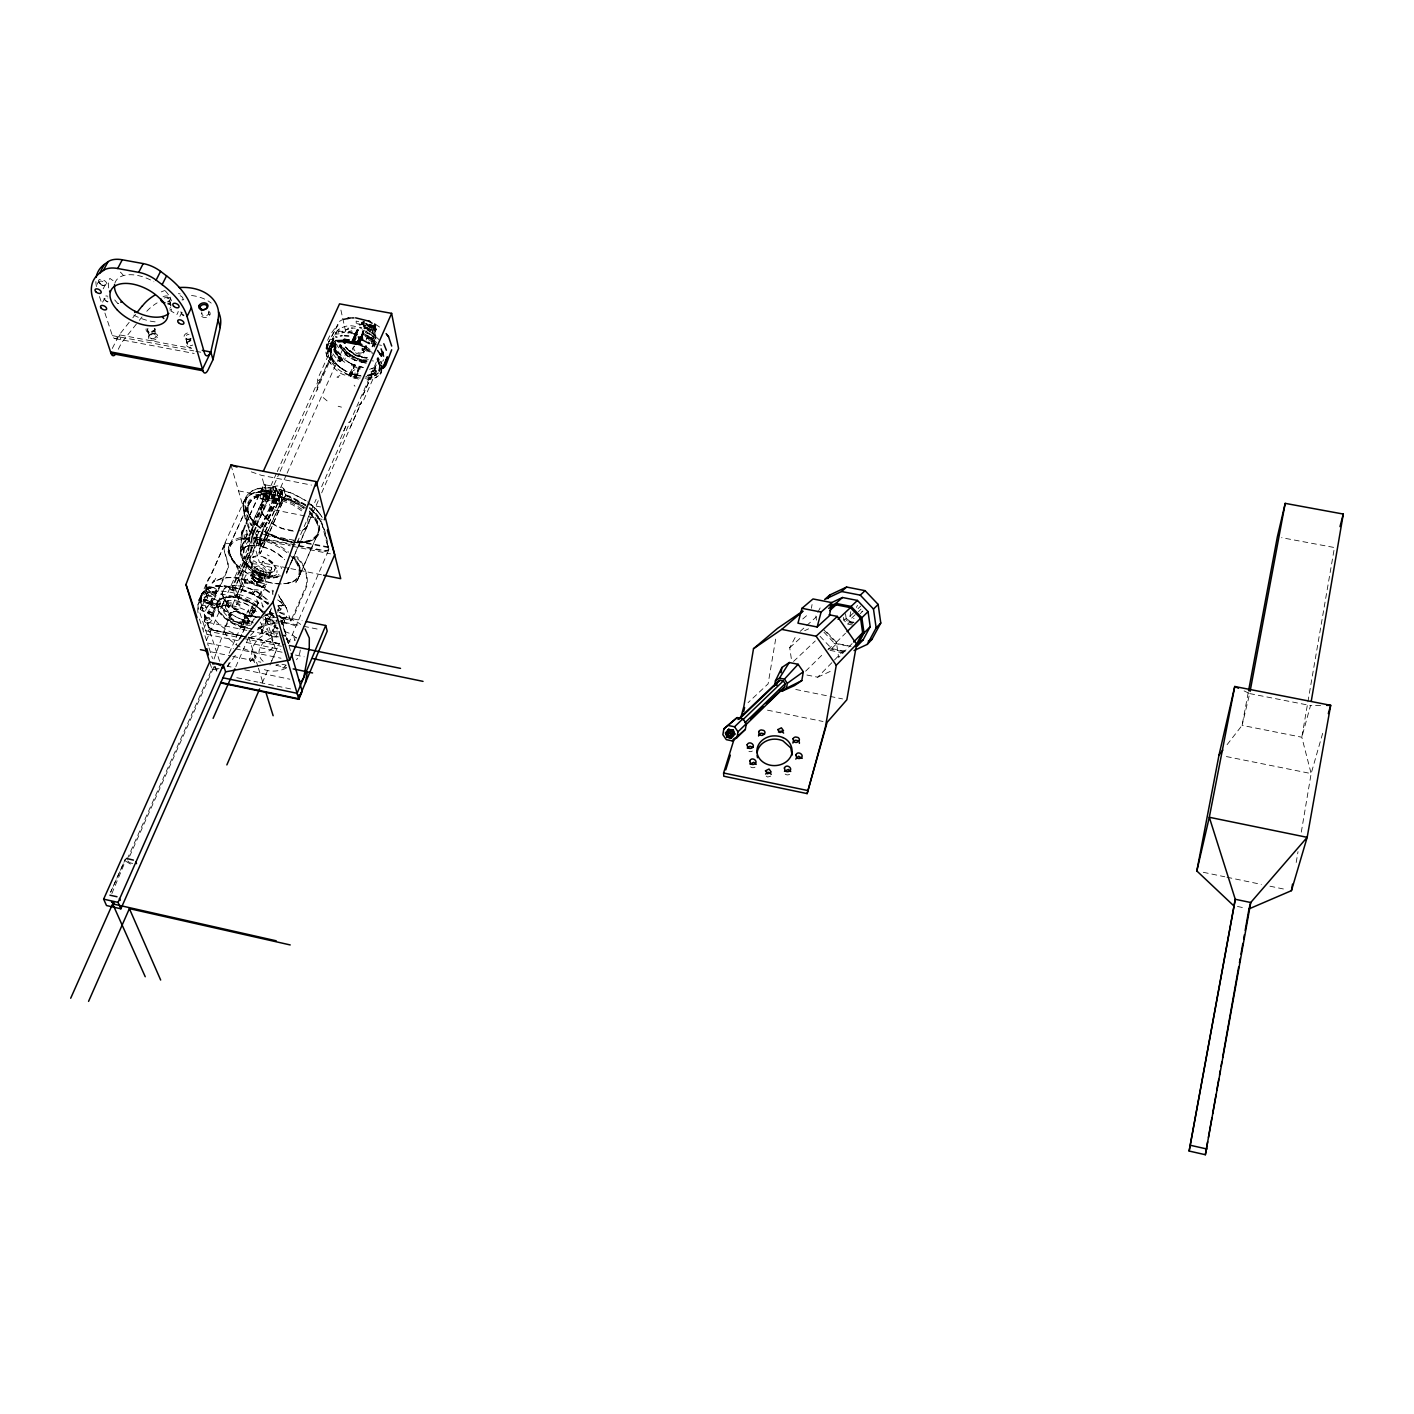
<?xml version="1.0" encoding="UTF-8"?>
<svg xmlns="http://www.w3.org/2000/svg" width="1414" height="1414" viewBox="0 0 1414 1414"><rect width="100%" height="100%" fill="white"/><g stroke="black" fill="none" stroke-linecap="round" stroke-linejoin="round"><path stroke-width="0.75" stroke-dasharray="5 3.75" d="M230.376 544.443L230.394 543.683C214.645 540.113 232.762 563.019 227.265 570.743L212.577 603.036L209.802 604.025C205.012 595.117 203.581 584.565 210.209 576.382L225.498 542.216L223.995 550.258L227.866 563.497L227.636 568.835L210.81 604.609M335.949 343.514C332.131 350.301 349.046 358.202 339.272 361.242C336.002 357.707 329.391 351.609 331.83 346.713L331.123 343.973L333.81 339.431L333.209 340.65M334.711 345.069L336.214 339.66M273.22 592.113L273.238 590.416M288.209 569.153L288.226 567.297M354.773 357.76L347.579 352.811L340.862 344.998M365.272 332.308C370.115 336.196 378.97 332.237 375.735 325.644A8.449 4.984 25 0 0 374.339 323.965M262.757 633.826L265.655 631.245L268.66 633.083L267.334 628.417L264.365 631.227L261.537 630.061L263.022 634.709L261.413 629.371M362.108 329.886L367.039 331.83L376.389 339.148L366.138 331.3M257.348 568.534L257.861 570.266L260.954 571.963L263.711 571.274L262.474 569.082A3.482 1.768 23.6 0 0 258.85 567.845L257.896 568.039C244.445 581.03 262.173 589.885 263.711 571.274M211.199 605.068L212.913 607.507L216.395 607.401L214.575 605.227L211.199 605.068L208.035 612.527L211.729 614.913C213.832 610.742 203.952 612.315 206.303 618.006L210.138 619.544L212.524 614.471M256.146 534.192L256.712 538.133L255.916 539.476L254.043 539.335L255.262 537.815L256.712 538.133M241.299 535.252L240.751 549.021L247.697 533.538M241.511 538.098L240.539 551.407L240.592 548.791L247.697 533.078M243.95 539.565C248.016 517.489 248.44 541.615 242.094 538.805L249.695 540.166L242.784 538.451L242.89 533.873L248.157 534.934M249.218 537.338L248.387 550.771L232.232 586.881L235.201 597.468L240.946 585.944L238.648 577.849L275.111 495.077C252.381 487.477 237.499 510.631 257.242 525.248M249.925 536.631L248.687 551.937L232.815 587.252L235.891 597.221M252.081 538.363L251.392 550.93L235.131 587.446L238.789 600.155L237.11 594.693L246.018 574.809A11.118 5.603 23.5 0 1 249.235 572.723L256.022 573.289L262.368 576.346L264.948 578.644L266.557 584.159L253.689 613.181L251.303 615.373A11.347 5.621 23.4 0 1 233.946 609.116A11.347 5.621 23.4 0 1 241.193 602.47A11.347 5.621 23.4 0 1 253.689 613.181M362.921 323.506L363.875 321.915L363.151 325.962L369.213 330.24L375.7 329.321L375.664 327.695L369.213 324.672L369.284 326.952L374.622 329.285L374.18 325.185L375.028 325.467L374.975 329.073L371.422 330.363L366.597 328.879L363.575 326.192L369.849 329.975L374.975 329.073L375.523 326.793M260.229 498.753L260.37 493.663L262.297 489.403L269.561 491.807L269.438 496.349L263.958 495.324L262.032 499.584L260.229 498.753L267.723 500.149L260.918 498.4L262.297 489.403M259.769 539.353L259.31 551.796L257.631 554.977L260.423 553.228L285.593 495.2C287.749 488.449 276.702 482.51 273.167 488.183L256.995 524.081M263.958 495.324C263.799 484.171 265.726 496.915 262.032 499.584M340.226 358.838L341.446 358.255M251.851 537.002L250.667 552.185L234.742 587.658C234.247 604.132 255.227 599.624 261.997 611.679M266.132 499.425L266.256 494.865L267.971 491.047L269.561 491.807M201.866 313.855L201.336 313.272M275.624 567.155L274.069 571.344L268.2 572.529L272.743 571.769L275.217 568.941M255.033 536.754L255.298 539.512M375.664 327.695L375.7 329.321M204.5 600.756L202.326 605.917L206.179 607.454C212.224 605.369 206.303 597.115 204.712 601.445L209.413 602.187C213.691 599.094 213.479 590.858 207.292 592.943L204.005 600.137L205.878 602.187M288.438 643.759L328.561 550.293C325.892 535.305 322.993 517.895 309.472 508.474M207.292 592.943L209.06 595.435L212.4 595.524M278.293 605.828L283.295 605.51L283.401 603.584L277.657 599.943M254.52 591.105C250.861 597.15 257.03 589.532 253.106 589.992L252.487 590.946C254.414 602.806 270.94 589.055 254.043 589.779M242.006 620.852L244.251 623.079L246.319 622.337L247.857 617.918L244.003 616.557C239.602 622.001 243.756 619.297 246.319 622.337M276.914 572.67L277.056 570.637M282.659 557.629L271.753 550.081L260.883 546.246L258.992 538.858M227.318 601.003L229.563 603.283L231.578 602.399C222.899 595.153 226.929 616.168 231.401 603.142M360.181 366.456L355.727 378.351L359.934 366.191L354.225 378.104L350.354 376.778L354.596 364.512L348.692 375.417M326.917 344.256L327.677 344.486C317.514 358.078 352.528 392.809 354.242 364.529M211.428 600.932L211.835 598.776L214.681 598.511L220.089 601.48L220.301 604.185L216.978 604.732L212.524 602.611L211.499 600.155L215.175 599.395L219.347 601.781L220.089 603.637L217.562 608.798L214.592 609.045L209.908 606.288L211.499 600.155M254.379 567.261C254.255 572.246 261.29 574.826 265.514 573.713L266.733 571.574L263.817 567.915L258.161 565.9L254.379 567.261L250.808 577.442L254.237 580.73L259.169 582.321A6.416 3.252 23.6 0 0 263.022 580.659M257.896 583.416L256.959 585.502C275.571 588.577 253.636 588.277 256.924 582.48L256.835 585.555L263.852 587.004L264.418 583.717L257.631 582.285M265.09 536.047L264.241 540.714L261.784 544.231L254.308 542.516L253.636 538.54M244.516 581.242L244.781 583.169L252.576 583.717C253.707 579.846 245.347 577.972 244.516 581.242L251.374 582.886L252.134 581.225L251.356 584.495M277.851 577.036C257.383 583.788 216.89 542.428 258.992 545.857L256.694 537.691L251.745 536.966M334.411 344.928L335.348 342.418M334.499 344.185L335.277 352.174L341.534 360.163M267.317 599.571L256.8 591.229L243.526 586.032L241.44 579.139L259.381 538.593M301.995 505.717L290.612 499.655L278.098 496.226L277.232 493.044L278.717 489.244L293.352 493.733L306.202 500.786M363.592 367.675L352.581 364.335L344.574 359.739L347.579 352.811L344.857 354.843L342.294 360.287M246.743 563.285L249.606 568.269L257.914 574.172L267.829 576.771L274.475 575.533C264.701 582.25 248.475 575.003 246.743 563.285L247.008 561.234M259.275 581.295L256.588 578.132L252.912 578.467M271.417 608.073L270.039 612.739L265.09 615.797A25.752 12.832 23.4 0 0 270.675 609.717M328.101 353.694L328.843 348.056L333.651 343.125C318.61 353.376 337.151 371.9 349.099 375.24M240.15 604.927L237.375 603.089C227.919 614.507 246.672 608.25 237.481 604.45L236.969 603.707L234.83 608.674M252.152 605.97C252.965 610.954 259.822 606.518 253.088 605.634L250.172 610.371L251.515 611.944L254.361 612.297L256.411 607.737M208.459 612.881L211.534 614.86L213.214 614.471L212.842 612.987L209.908 611.502L207.292 612.669L211.764 615.638L213.797 614.949L213.32 613.729M332.52 341.004L332.962 347.932L340.297 359.368L339.731 361.312L338.229 361.1M205.543 610.548L209.007 603.159L205.79 603.071L203.528 601.021L207.787 603.584L209.749 602.859L207.699 599.943L203.775 599.554L200.399 608.179M260.83 581.843L261.06 580.394L257.931 577.319L253.265 576.329L251.427 578.414L254.149 581.295L259.115 582.621L261.661 579.563L259.08 576.523L253.46 575.215L251.798 577.018M363.84 321.19L363.84 325.114L366.915 327.854L371.405 329.356L375.134 328.508M229.121 606.853L226.364 605.033C217.526 617.017 235.625 609.841 225.957 605.634L223.819 610.601M327.801 351.874L328.313 348.71M334.429 343.796L334.411 350.283L337.009 355.126L333.81 345.758L334.694 342.612M775.65 639.093L768.102 683.863L748.059 702.67M1296.196 862.487L1298.017 851.635M1301.304 832.121L1311.149 773.582L1323.575 730.154M811.406 608.285L812.06 604.556M245.594 622.655L242.642 620.993L240.468 626.561C245.029 629.955 246.478 622.019 242.642 620.993M231.896 615.762L228.909 614.1L226.753 619.632C231.207 623.061 232.903 615.09 228.909 614.1M295.084 639.694L294.907 640.683L293.652 635.982L296.622 637.855M375.824 325.397L375.435 327.606L373.49 328.949M253.919 611.926L250.932 610.247L248.758 615.85C253.371 619.332 254.785 611.29 250.932 610.247M1248.173 692.86L1242.093 725.364L1226.698 745.178M342.701 331.654L339.289 331.017L335.843 333.616M252.275 575.905L252.947 578.697L256.553 580.977L261.148 580.907L261.661 579.563M372.076 346.677L374.834 342.842C373.473 349.064 369.991 345.104 374.816 342.966L373.155 344.15M375.329 370.645L375.859 368.17M360.199 367.658L359.934 366.191M1244.09 690.916L1249.676 693.585L1242.093 725.364L1301.817 737.224L1311.149 773.582L1225.425 756.366M262.315 526.803L276.225 495.872L275.288 492.319C279.212 483.712 259.381 488.466 253.99 490.075C246.177 493.097 241.494 502.589 244.021 510.578M251.992 566.201L253.3 560.739L250.649 569.188L262.315 578.255A6.681 3.376 23.5 0 1 263.022 580.659L266.61 572.723M331.106 348.392L330.469 356.982L317.036 386.782L317.726 390.017L317.001 387.171L330.858 356.664L330.911 352.687C331.442 361.224 329.533 344.698 334.376 344.433M354.189 357.83L353.995 356.487M354.225 378.104L359.474 366.279M245.364 498.294L245.082 506.389L250.225 524.099M339.466 321.402L341.941 319.918M329.02 548.897L328.207 550.329L324.973 550.682L255.651 536.878M250.543 576.134L251.003 575.144C258.939 571.945 271.682 583.823 271.7 567.792L270.074 573.165L272.743 571.769M269.402 618.872L270.003 620.499L273.079 621.153L272.266 619.244L269.402 618.872L271.7 613.923L273.856 614.083M206.179 607.454L205.313 605.546L202.485 605.192M272.973 630.944L273.556 632.553L276.614 633.207L275.818 631.316L272.973 630.944L275.253 626.013L277.391 626.172M210.138 619.544L209.272 617.653L206.444 617.317M244.781 583.169L245.541 579.952M1320.588 705.427L1310.513 705.551L1301.817 737.224L1334.445 547.536L1281.597 537.673M207.77 587.57L205.472 592.643L208.83 596.319L213.85 596.461L216.218 591.459L212.666 587.676L207.77 587.57L207.611 589.408L210.615 591.847L214.044 592.696L217.014 591.37L215.918 588.966L210.863 586.35L207.328 587.163L208.088 589.956M206.108 584.247L200.558 597.026L201.265 604.609M327.712 344.539L327.27 351.096C324.106 341.428 331.813 331.83 337.999 324.849L328.826 341.781L339.466 321.349M374.834 343.832L374.533 346.96M274.334 498.895L274.864 494.37L273.096 493.751L271.541 498.311L274.334 498.895L272.036 499.301M224.879 597.415C203.015 606.376 233.999 628.452 247.097 628.205M341.481 358.714L339.873 356.717L341.481 358.714L339.926 361.1L341.87 360.163M375.081 331.848L374.904 328.419L372.253 325.485L375.329 329.215L375.771 332.962L374.091 336.779L366.42 338.653M244.622 557.629L244.993 556.568M214.044 658.977L230.712 612.368C237.375 609.505 248.758 613.994 249.129 622.036C243.226 627.197 233.593 622.195 229.722 616.61L229.298 613.57C235.502 608.391 246.902 613.535 249.076 620.746L236.085 644.872M331.017 343.39L333.333 339.13M329.515 351.733L329.374 347.844L331.99 341.746M330.487 350.566L331.123 349.117L330.876 355.055L330.505 350.707C331.141 365.448 347.508 373.667 360.429 375.717M287.007 572.175L307.421 525.867L308.164 522.226L306.767 517.383M245.912 523.233L263.64 484.755L272.884 485.903L275.306 496.226L260.918 495.943A37.736 19.814 23.8 0 0 249.005 502.871L229.581 545.415C224.861 556.356 238.648 562.984 239.231 572.599M355.727 367.587L361.436 369.195M257.702 538.875L254.909 542.905M299.909 574.72L317.478 534.386C320.978 526.22 314.898 517.86 309.242 512.416M242.024 627.604L243.95 622.708M250.331 616.911L252.258 611.979M374.657 344.645L372.165 346.837L375.187 344.256L374.038 344.822M248.988 502.907L247.574 508.793A37.736 19.814 23.8 0 0 254.184 522.703L260.229 528.359M272.831 498.735L273.096 493.751M244.003 616.557L245.099 618.713L248.051 618.554M228.308 620.675L230.27 615.779M365.413 323.647L370.168 327.235L372.359 327.359L374.321 325.52M326.227 348.286L329.515 340.297L326.846 346.748M335.966 333.81L336.567 332.325M295.703 581.843C303.621 574.579 299.856 562.896 292.786 556.586M275.483 495.854C259.381 488.837 237.075 505.735 253.371 521.13M351.609 376.106L350.69 376.177L352.934 370.981M270.958 633.949L274.069 626.49L277.356 629.195M267.387 621.877L270.516 614.401L273.821 617.14M334.818 335.171L335.825 332.785M262.35 630.485L266.009 621.842M350.46 376.743C352.74 374.038 354.331 364.388 354.985 365.537M251.338 624.511L252.752 621.223M343.69 431.199L347.049 423.793M358.202 373.72L355.727 378.351M340.403 438.782L346.554 424.553M317.125 535.181L299.291 576.346M281.209 624.405L282.782 620.746L280.538 618.572M271.788 660.709L279.336 643.229M262.226 682.98L269.12 666.984M269.986 664.987L276.03 651.006L264.171 611.078M277.904 628.488L274.457 625.73L277.374 619.014M276.066 636.318L277.604 632.783M280.025 612.739L285.681 615.32L286.37 617.158L284.674 618.325L286.529 617.706L286.406 615.002L284.373 613.305L278.01 612.333M286.353 572.423L293.158 557.381L297.117 556.745C304.346 564.204 308.765 575.763 306.873 585.997L292.663 618.979L290.842 621.046L289.676 619.456L290.842 621.046M318.274 500.662L288.244 569.029M321.667 492.867L361.577 401.7L350.495 426.904M265.337 622.549L270.268 611.29M272.513 624.281L274.069 620.711M328.843 348.056L332.025 341.181M235.767 666.86L248.829 637.148L254.025 631.669L264.913 625.66A35.668 28.439 -15.1 0 1 298.69 627.586M376.371 361.966L321.42 487.211M297.099 542.658L316.135 499.283M204.411 620.269C203.545 608.32 219.029 615.39 209.502 622.637M227.46 666.613L229.209 662.671M239.673 639.004L250.137 615.337L248.422 609.734L259.151 611.926M277.727 612.35L279.141 608.126L277.48 606.677M213.16 611.661L217.632 601.586M340.085 361.277C343.867 354.56 327.005 348.498 334.429 339.59M232.939 604.096L237.11 594.693M366.12 340.12L372.942 324.743M229.174 653.197L248.422 609.734M371.405 342.913L373.703 336.815C377.909 334.429 373.773 342.983 370.998 342.966M280.82 622.584L283.861 622.354L286.37 617.158M249.235 539.954C232.267 559.661 259.787 582.639 279.018 574.438M110.575 892.358L125.404 859.058L110.734 891.898M111.883 893.524L125.563 860.737M127.066 859.429L211.941 668.999L209.608 662.035M364.671 327.96L367.251 322.145M129.611 856.301L214.521 665.676M254.98 619.014L253.866 618.961L251.515 623.91L253.23 623.981M277.321 610.512L280.379 610.282L282.906 605.051L280.785 601.975L277.356 600.632M235.519 597.45L240.946 585.944L238.524 578.467L258.143 535.04M247.291 545.945L248.334 545.769A25.328 12.973 23.6 0 1 255.793 545.238L258.78 545.68L261.449 539.741M264.984 531.841L279.725 499.531L276.614 488.731M261.696 539.812L258.78 545.68M265.302 531.77L279.336 498.771C272.001 496.968 258.956 499.319 260.865 509.358A26 13.698 23.9 0 0 282.164 528.288L294.395 531.028M279.442 489.279L282.164 499.319L260.883 546.246L281.987 500.715L278.717 489.244L291.249 493.062L305.459 500.485M285.593 495.2L260.423 553.228L259.31 551.796L259.964 552.609L260.441 538.946L260.689 543.312L262.032 544.92L264.701 541.421L265.461 532.795M258.886 575.533L260.247 572.476L257.507 572.281M268.978 576.223L270.357 573.183M274.616 616.469L270.94 614.153L272.531 610.053M241.211 551.071L247.432 537.249M213.214 614.471L216.395 607.401M222.281 605.051L224.084 601.038M261.696 527.157L275.871 495.607L272.884 485.903M286.194 475.192L270.905 509.234L253.495 536.454M287.077 473.195L343.708 347.049M258.285 539.37L240.592 578.821L243.438 586.739L238.4 598.034L243.526 586.032M263.587 527.528L277.763 495.978L288.898 498.629A38.726 20.362 23.8 0 1 317.973 535.517A38.726 20.362 23.8 0 1 266.91 532.725M264.206 527.245L282.853 487.671M264.736 526.644L278.876 495.819M265.125 526.892L281.952 489.35L283.843 488.678M251.939 563.779L261.625 564.292L263.004 561.217L259.61 562.595M359.386 367.304L354.331 377.998M263.64 484.755L264.825 484.808L266.716 491.506L251.321 525.531C242.236 508.227 241.688 487.6 265.372 487.83M217.703 602.611L222.776 591.37M252.806 525.336L262.103 504.798M247.326 537.85C230.464 557.788 256.694 585.75 278.47 576.417M252.788 525.778L276.349 473.619M277.25 471.622L317.302 382.982L317.743 378.722L331.724 347.773L335.542 344.168M253.954 524.559L272.442 485.638M254.167 525.708L271.735 486.893L273.538 487.07M256.128 524.647L279.212 473.39M280.131 471.375L337.61 343.779M237.64 640.63L206.992 634.303L209.148 629.513L247.273 637.254M256.641 525.513L274.793 486.31M206.285 640.577L252.346 538.274L290.347 545.857M349.064 376.212L351.414 371.034M354.401 346.412L353.588 347.331C353.147 351.644 359.563 354.56 362.991 352.369L366.226 345.316M373.738 337.38L373.013 338.989L364.14 333.722M229.545 545.716L248.935 503.031M246.177 523.304L264.082 484.454M251.25 525.213L266.716 491.506M198.985 599.819L201.195 594.994M224.738 543.418L243.844 501.599C249.483 490.605 264.418 491.029 274.846 492.496M198.013 612.792C195.963 600.667 205.136 587.128 217.544 585.467A69.233 33.989 23.2 0 1 250.296 592.113L262.332 599.501L268.253 604.785M340.297 359.368L340.049 361.807L338.459 360.729M329.709 351.149L331.83 346.713M362.32 321.756L360.658 324.955L364.476 322.887L359.421 325.185M331.017 347.225C324.92 360.128 345.652 374.197 359.209 375.824M362.744 324.76L363.062 322.145L365.289 326.351L369.001 328.508M375.594 328.119L374.851 323.382M221.114 606.146C204.747 608.762 202.909 586.209 210.58 576.523L225.498 542.216M373.862 326.669L374.622 325.114L371.564 326.616L365.802 323.152M179.843 316.471L181.787 312.547L182.123 313.855M229.581 545.415L231.242 543.86M334.535 341.781C325.556 346.395 350.76 371.988 337.822 356.699M118.281 349.293L121.745 342.488L137.971 322.038M112.289 348.463L119.253 334.818L131.467 319.458M102.639 302.154L104.654 298.266L107.977 301.536M103.187 288.792L105.219 284.903A3.394 1.874 28.2 0 0 101.49 281.139A3.394 1.874 28.2 0 0 99.899 283.984A3.394 1.874 28.2 0 0 105.184 284.992C101.26 287.661 98.026 277.232 97.195 285.61M329.374 347.844L330.399 345.864L329.727 346.854M791.31 658.588L789.719 647.718L796.807 634.356M342.807 331.123L341.835 332.962L351.803 330.805M817.805 612.333L821.711 604.998M850.751 611.732L849.938 616.31L854.056 618.59M856.371 607.437L857.485 605.316M244.021 501.192C249.483 490.004 264.807 489.757 275.288 492.319M201.106 595.135C206.232 584.053 224.95 584.636 232.143 587.552C223.73 586.174 214.575 585.714 206.815 589.779C192.923 598.422 206.921 615.744 208.724 626.915L214.08 630.538M249.076 620.746L247.026 623.715M205.472 592.643L206.656 591.529L210.88 592.166L214.186 595.877M370.115 327.2L373.42 326.563L373.738 324.99L373.42 326.563L370.115 327.2L365.802 324.23L369.284 326.952L369.213 324.672L373.809 326.546M376.336 371.316L363.009 401.594L358.926 405.288L361.153 402.654M282.782 620.746L281.421 621.665M215.812 578.273L213.691 581.808L223.235 577.478L238.648 577.849M253.3 578.485L255.086 581.401L258.656 581.614L258.444 578.945L254.414 577.548L253.106 578.786L254.414 577.548L253.3 578.485L254.184 579.97L257.419 581.967L259.222 580.394L254.06 577.76M317.478 534.386L311.61 539.971L298.478 542.446M295.844 582.745L296.551 581.596M209.431 604.768L211.252 603.584L214.716 604.308A4.472 2.209 23.6 0 1 218.003 607.242L218.074 608.002M213.885 580.376L212.047 583.151C219.736 577.866 229.457 576.594 238.666 578.432M328.561 550.293L325.573 551.46L292.185 544.85M297.364 580.429L300.669 571.892L296.799 561.588M375.771 332.962L368.029 334.888M230.942 543.294C222.086 552.45 235.59 561.906 238.418 570.655M382.664 361.242L383.689 359.757M227.407 666.613L236.209 654.134M286.635 573.571L288.385 566.661M307.421 525.867L304.381 529.048L299.397 530.833M220.089 603.637L216.978 604.732M216.218 591.459L214.044 592.696M355.568 326.563C343.355 322.816 330.523 332.573 332.29 345.511M352.987 376.248L354.083 376.601L355.798 370.15M328.525 344.645L325.945 350.425L326.634 356.257M376.371 329.038L373.632 331.176L366.951 330.204M376.442 370.786L371.9 374.498L367.64 375.717M204.005 600.137L205.207 599.324M274.457 625.73L275.412 625.094L273.75 626.137L274.546 627.71L277.073 629.036M282.906 605.051L281.209 606.199M139.314 320.342L142.019 316.93M132.828 317.761L135.532 314.35M362.673 322.958L363.805 321.544M346.501 353.535L344.928 355.25M338.07 332.467L339.289 331.017M266.557 584.159C261.095 589.143 252.222 584.707 247.662 580.306L246.018 574.809M270.905 613.676L272.071 612.987L270.198 613.923L273.45 616.911M356.275 323.523L356.151 321.084L362.002 322.321L361.931 324.654L356.275 323.523L361.931 324.654L361.896 322.445M294.024 556.586L292.433 558.565L295.243 556.674C303.427 562.949 309.171 576.329 305.848 586.722L291.196 620.004L280.997 618.466M197.907 604.273L205.101 596.708L213.868 593.58A69.374 33.865 23.1 0 1 246.672 600.261L258.744 607.649L264.701 612.916M373.897 325.75L372.147 327.129L363.151 324.99L363.009 322.763L364.777 324.672L363.098 322.657L363.151 324.99L369.284 326.952M372.889 330.328L374.675 329.215L366.332 324.584M852.129 643.582L838.608 657.475L836.416 642.221L825.688 630.909M806.917 675.026L817.681 677.2L842.797 651.501L846.509 649.786M332.29 347.632L333.722 346.165M250.172 610.371L252.841 610.017L254.591 611.855M820.014 636.282L831.697 648.584L836.805 643.511L851.087 646.357M836.416 642.221L845.484 633.26M333.404 342.789L334.658 341.552M805.662 671.155L823.938 653.162M827.844 649.91L834.49 643.352L849.425 646.304M860.26 613.641L862.929 611.042L860.755 612.068M843.451 617.441L843.822 620.127L847.569 624.069L848.93 622.726L854.215 623.768M845.484 613.676L846.155 618.342L849.425 621.807L854.586 622.213M851.652 618.112L857.043 612.916M858.404 611.696L861.055 609.116M849.938 616.31L855.346 611.113M858.033 608.639L860.702 606.076M372.236 338.953L372.536 338.671M846.155 618.342L849.938 621.294M843.822 620.127L845.201 618.802L848.93 622.726M793.501 661.469L815.277 640.966M318.362 380.702L319.635 379.341M342.453 360.658L344.839 362.338M789.719 647.718L802.233 636.371M329.833 346.2L332.467 343.814M800.094 631.422L805.026 627.038M806.652 625.571L816.497 616.787M377.273 373.791L378.333 372.854L373.897 376.584L368.1 378.28M802.763 618.996L809.179 613.429M362.921 323.205L364.565 321.773M337.009 330.894L339.413 328.826M224.543 605.245L220.637 606.747L218.923 605.475L220.089 605.987M366.898 379.818L374.71 378.104L378.51 375.735M770.771 776.109L767.696 777.046L765.911 775.915M274.245 576.064L276.472 574.42M271.205 493.433A2.775 0.954 -79.3 0 0 269.614 497.357A2.775 0.954 -79.3 0 0 271.241 497.71A2.775 0.954 -79.3 0 0 271.205 493.433L268.36 492.814L267.122 494.458L267.052 498.135L269.968 498.771M167.895 301.695L169.963 300.175M376.548 372.996L369.443 375.93M282.305 491.63L278.858 497.958L279.954 504.78L283.383 498.435L282.305 491.63C278.328 493.999 276.755 501.245 279.954 504.78M217.014 591.37L215.122 592.59L210.262 591.441L207.611 589.408L207.328 587.163M333.792 348.109L336.09 346.642M225.498 605.033L228.485 605.157L229.793 606.8M353.235 370.715L354.896 369.69M329.409 343.602L330.699 342.842M190.978 338.529L187.709 339.289L185.499 337.981A3.57 2.616 -13 0 1 189.052 334.287M339.926 375.47L336.974 377.185L340.862 377.927M208.6 602.364L206.78 602.558M339.272 361.242C346.501 357.07 332.644 350.919 334.729 344.68M354.56 346.077L352.333 348.516C353.447 352.846 359.121 355.568 363.168 353.624L364.14 351.98L361.772 347.968M374.71 378.104L377.061 376.831M339.926 361.1L341.287 360.376M303.144 530.003L308.446 526.061L309.259 519.91L307.899 516.481M279.159 609.081L277.498 609.54M369.549 369.337L375.505 367.198M247.256 553.652L251.215 552.185M330.858 339.802L334.128 338.158M342.842 332.414L344.291 331.689M348.48 422.45L350.884 421.266M255.51 578.238L256.394 577.813M804.654 630.679L808.596 628.841M752.336 751.046L751.276 751.541A3.252 2.74 -2.3 0 1 748.925 751.435M279.742 504.109L282.252 500.238L282.641 493.132L275.094 490.817L272.407 494.547L271.912 501.51L272.92 502.818L279.742 504.109L278.646 503.119M817.681 677.2L831.432 670.855M261.961 626.208L258.073 627.604M324.92 550.541L328.101 550.134L328.331 548.932L322.321 525.336L317.602 516.552L312.582 511.055M789.595 774.306L788.535 774.766A3.288 2.775 -1 0 1 785.194 774.077M755.023 767.13L753.962 767.59A3.27 2.775 -2.2 0 1 750.64 766.901M248.846 557.735L251.056 556.78M370.928 371.953L374.498 370.627M255.086 581.401L258.656 581.614L258.444 578.945L257.436 578.98M266.839 574.579L270.056 573.342M348.958 332.325L349.912 331.954M375.93 370.486L372.571 371.44M376.866 374.675L374.498 375.541L377.432 374.763M253.018 557.222L254.414 556.709M256.411 531.045L260.565 531.487M373.384 368.064L371.44 368.754L372.677 368.683M306.29 541.756L311.699 540.113L317.708 534.952A38.408 20.185 23.8 0 0 317.903 522.88L309.153 511.249M263.375 616.345L267.37 614.966M272.92 502.818L276.066 497.109L275.094 490.817M369.602 375.258L374.798 372.854L365.378 375.859M286.529 617.706L282.287 617.953L279.459 616.539M286.035 665.322L283.118 668.221L282.482 665.764M248.334 545.769L244.498 547.271A25.328 12.973 23.6 0 0 240.822 552.591L241.812 557.858M283.295 605.51L278.77 605.793M286.035 665.11L281.952 664.262M365.713 376.813L367.074 376.424M372.395 325.238L369.779 325.167M326.669 550.735L328.207 550.329M352.139 332.237L347.968 333.032M290.895 582.462L284.567 583.735M220.301 604.185L214.893 603.937L211.057 600.031M234.989 608.055L238.118 609.522M223.978 609.982L227.106 611.449M226.682 618.908L229.899 620.304M248.687 615.125L251.869 616.663M240.398 625.836L243.615 627.233M335.578 344.928L336.939 344.663M308.022 541.385C293.264 544.514 277.904 539.247 265.443 531.417M256.022 492.744L267.511 491.754L264.789 484.154M257.702 488.891L267.352 487.901L276.826 488.873M280.573 575.905L275.412 576.399M272.266 572.122L266.062 572.317L260.229 570.602L266.433 572.387C259.858 571.044 251.604 567.562 250.331 560.209C254.538 551.319 268.289 557.929 273.432 563.161M190.784 340.739L187.921 342.082L187.355 344.185A3.553 2.598 -13 0 0 192.746 345.016M224.561 597.486L235.201 597.468M365.006 378.21L369.372 377.697M350.972 375.629L351.892 375.523M263.499 491.719C238.418 491.277 241.405 514.396 250.278 531.558M301.659 542.375L304.417 542.075M336.178 334.093L339.077 333.792M234.653 611.467L229.298 613.57L230.429 617.017L234.353 621.206L245.152 623.698L249.129 622.036L246.796 616.504L241.865 613.022M167.824 304.063L169.839 304.257M347.65 332.803L351.114 332.52M261.007 591.229L260.07 595.4M375.329 336.832L375.594 335.312L372.854 336.196L373.879 337.133M207.964 611.696L212.595 612.81L213.797 614.949M274.387 625.306L276.296 625.218M348.71 332.237L352.581 332.096M264.418 583.717L263.464 586.81M252.841 556.957L255.828 556.939M203.775 599.554L207.893 600.243L209.413 602.187M257.101 581.949L258.126 581.949M328.508 547.607L292.928 540.855M186.789 343.054L185.623 336.32L184.333 335.348M281.757 635.151L285.54 635.222M259.681 616.734C239.761 622.673 198.826 582.356 240.663 585.449M328.348 546.935L260.282 533.644M271.541 567.474L266.68 566.289L263.446 561.446M366.473 361.1L352.811 357.406M356.381 367.074L348.091 364.352M274.069 486.805L275.27 486.929L278.134 496.774L288.951 500.149A37.648 19.884 23.8 0 1 303.71 508.333M366.65 358.396L355.745 355.692L345.122 347.597M255.669 534.81L257.083 534.952M293.387 531.116C281.563 529.932 269.473 524.241 262.863 514.06L265.655 517.878L264.595 516.446M270.587 576.011L273.079 576.293M279.159 500.167L269.897 500.096L263.287 503.225A24.992 13.168 23.9 0 0 263.852 515.527L261.608 511.691L262.456 513.194M241.158 623.468L238.312 623.114L231.507 618.979M359.439 360.446L365.024 361.383C354.808 359.987 344.168 354.331 339.926 344.521L340.562 346.289M366.739 363.009L359.881 361.719M275.483 494.812L265.602 494.069A38.726 20.362 23.8 0 0 258.426 526.609M363.151 361.136L367.057 361.648L359.368 359.598L366.721 361.242L361.878 360.305M364.052 362.461C354.066 361.454 341.746 355.285 340.633 344.256L340.915 346.607M348.533 350.318L355.833 355.038L367.393 357.866L355.833 355.038L345.423 346.907L350.283 351.909M358.626 375.682L361.189 376.036M350.725 333.297L354.366 333.828M155.045 329.886L154.32 328.737A3.57 2.598 -13.5 0 1 150.379 332.502A3.57 2.598 -13.5 0 1 148.028 328.684M148.753 335.949C152.023 337.557 143.821 329.303 151.192 332.113C156.459 327.041 153.295 335.701 157.414 337.557M359.686 378.104L355.727 377.061L360.429 377.945M271.382 613.022L273.856 613.446M359.704 375.753L350.089 373.208M278.134 628.523L274.899 626.49M363.893 326.758L372.112 330.699L374.091 336.779M370.804 343.372L381.48 345.352M245.417 582.391L252.576 583.717M104.919 313.007L112.36 335.631A11.63 4.755 -80.9 0 0 119.253 334.818L191.65 348.392M112.36 335.631L193.736 350.884M195.874 351.291L202.29 352.493M114.941 338.582L194.213 353.465M291.814 541.845L286.37 540.731M251.303 471.869L261.484 475.334L311.54 485.09M262.757 490.022L267.971 491.047M266.256 494.865L260.37 493.663M238.506 490.852L305.512 504.003M307.669 504.427L320.642 506.972M1249.676 693.585L1310.513 705.551M849.425 621.807L854.056 622.726M322.127 519.345L270.905 509.234L261.484 475.334M847.569 624.069L852.854 625.112M265.461 535.376L290.824 540.431M831.697 648.584L848.206 651.872M828.498 648.655L842.797 651.501M830 650.334L842.991 652.914M259.769 538.381L290.029 544.425M292.468 546.281L330.469 553.846M321.455 574.791L259.363 562.312L252.611 539.194M795.764 689.466L842.585 698.923M767.484 710.164L823.019 721.476M267.741 613.676L302.101 620.693M250.137 615.337L256.553 616.645M258.691 617.087L273.68 620.145M275.818 620.587L301.5 625.836M303.639 626.278L320.766 629.778M246.849 630.397L206.727 622.142L203.103 630.131L241.193 637.979M248.952 630.821L278.523 636.901M246.089 636.742L213.214 629.937L209.095 627.462M248.21 637.184L284.391 644.643M212.931 630.078L246.902 637.078M249.023 637.52L283.012 644.519M243.296 638.421L281.386 646.269M246.23 642.416L280.555 649.503M260.052 647.647L283.472 652.49M295.473 655.018L304.134 656.803M207.54 643.034L233.487 648.39M235.643 648.849L281.033 658.235M211.199 651.872L230.623 655.902M232.78 656.361L260.812 662.176M275.907 665.322L286.706 667.567M227.124 666.153L231.03 666.966M244.71 669.812L289.852 679.215M1203.279 872.297L1224.771 876.768M1226.928 877.228L1261.341 884.386M1269.949 886.189L1284.99 889.318M249.412 637.714L279.459 643.989M211.941 668.999L217.791 670.218M236.792 677.695L257.896 682.096M259.999 682.538L291.655 689.148M1237.462 906.462L1245.151 908.088M209.873 314.845L208.636 314.032M277.232 493.044L289.888 496.897L306.378 505.912M365.501 363.151L354.702 359.828L346.077 355.108M358.361 379.235L355.992 377.785M277.321 492.337L290.418 496.385L305.954 504.763M278.328 496.42L291.461 500.768L304.275 508.227M241.529 578.432L259.098 584.83L272.867 594.18M281.775 617.918L283.136 618.254M359.633 366.473L362.497 367.18M241.44 579.139L260.017 586.085L272.107 594.393M254.732 537.338L255.634 537.567M258.939 539.476L264.135 540.837A37.064 18.948 23.6 0 1 295.72 579.493A37.064 18.948 23.6 0 1 237.004 565.176A37.064 18.948 23.6 0 1 257.03 539.105M282.164 499.319L292.857 503.225L302.03 509.34M281.987 500.715L292.415 504.568L301.571 510.825M261.625 546.246L267.529 548.084M282.234 635.399L285.875 636.406L282.959 626.296M372.677 342.188L365.643 337.875M267.317 575.357L264.118 574.473A25.328 12.973 23.6 0 1 255.722 570.867L246.054 563.797A25.487 13.08 23.5 0 1 241.829 557.858M338.176 406.26L341.463 407.144M373.261 345.299L375.24 345.864M264.559 574.809L260.689 572.635M362.479 357.141L354.331 354.154L345.9 347.614M284.249 540.201L265.231 531.523M274.864 494.37L273.061 496.597L273.662 499.531M290.595 620.375L286.317 607.702L279.159 596.69L286.795 608.78M217.296 669.741L212.312 666.277M246.531 614.913L240.557 612.616M354.313 360.004L356.399 360.747M347.915 362.072L352.581 364.335M260.689 543.312L261.784 544.231M356.911 355.427L359.492 356.381M261.625 564.292L270.357 570.849M353.535 359.545L356.717 360.782M351.892 373.543L352.881 373.932M273.803 616.292L271.347 614.401M130.441 864.06L126.058 861.373M351.273 364.07L354.967 365.607M363.398 349.064L367.393 351.467M263.746 557.593L266.839 558.919M362.391 334.181L367.198 336.355M366.898 335.436L374.25 340.898L370.68 337.398M354.419 356.894L350.195 354.543M341.163 368.365L343.372 369.39M256.712 562.684L253.601 560.58M344.238 372.536L348.162 374.48M270.18 549.18L278.664 554.094L284.674 559.732M267.264 554.889L269.102 555.861M368.294 330.664L373.932 333.951M371.635 338.335L365.448 334.517L374.25 340.898M275.27 486.204L277.71 493.132M362.461 345.953L366.085 347.95M342.86 369.461L338.547 366.226L346.554 371.582M183.944 315.357L182.724 314.509M237.693 611.202L232.409 607.932M254.078 580.694L255.527 581.543M277.745 605.775L280.944 609.469M346.784 360.959L349.718 362.726M373.367 340.615L367.481 336.302M364.512 347.278L370.097 351.061M349.505 357.053L346.589 354.879M361.63 349.788L364.653 351.644M367.039 332.785L369.637 334.199M368.206 337.38L376.248 344.044M257.772 569.347L253.636 566.325L250.738 561.605L251.763 566.201M370.556 324.372L372.571 325.697M365.908 346.589L372.129 351.061M375.417 324.213L379.518 327.041M267.9 603.601L253.76 594.781L234.742 587.658L252.664 593.473L270.233 604.626M275.111 495.077L276.225 495.872M268.854 560.068L273.468 564.009M257.136 530.798L258.249 532.512M349.947 355.727L341.534 346.589M268.589 560.386L276.596 568.357M307.598 501.829L316.029 509.005L322.321 517.436M346.342 351.45L350 354.207M278.699 616.133L279.99 617.123M129.187 862.222L128.356 861.586A3.305 1.361 21.9 0 1 127.861 860.914M327.076 400.869L322.675 397.104M370.026 352.068L363.875 347.667L372.501 353.783M220.637 606.747L228.432 612.651A38.532 19.195 23.4 0 0 253.406 622.885M368.824 349.824L372.271 352.687M258.85 526.697L260.459 528.041M363.645 327.942L364.847 328.949M336.939 364.777L340.58 367.958M346.784 354.596L339.148 345.281M310.815 504.356L320.536 514.502M309.454 507.449C322.516 516.34 325.662 532.477 328.508 546.918M344.062 351.291L347.243 354.119M266.185 614.242L272.124 619.526L277.091 628.116M346.023 353.376L339.325 346.306M375.311 336.214L379.146 339.731M259.328 526.998L251.374 518.496L248.67 513.459M331.495 358.237L333.05 360.128M374.463 340.58L376.601 342.665M147.356 328.79L149.548 335.772L152.959 333.669L156.247 334.959L154.32 328.737M823.814 629.831L836.805 643.511M823.938 632.217L834.49 643.352M363.575 326.192L365.731 328.596M362.002 348.268L363.345 349.788M336.62 364.405L331.583 357.194M293.016 556.939L300.051 568.074M316.029 509.005L321.42 516.075M338.3 352.546L340.438 355.179M373.932 327.041L374.71 328.013M376.089 344.486L373.738 341.463L374.904 343.125M354.119 385.174L354.949 386.234M280.272 598.087L285.716 606.129M209.979 628.558L208.388 626.261M319.228 518.973L311.858 510.56A42.897 22.553 23.8 0 0 301.977 503.19L285.416 495.236L283.295 487.936M225.48 601.321L226.205 602.293L223.659 598.652L224.72 600.349M233.964 561.464L235.166 563.108L230.058 554.765L230.906 556.409M339.66 346.554L341.322 348.993M336.762 344.981L338.688 347.826M337.345 354.967L334.411 350.283L333.81 345.758M249.642 516.322L251.427 519.15M329.391 348.003L329.992 349.753M329.356 361.471L330.505 363.327M331.23 344.221L332.06 345.617M280.608 620.004L282.588 623.433M362.779 349.011L363.539 351.273M329.073 357.3L331 360.923M334.658 351.326L335.86 353.907M252.169 566.395L253.406 569.082M335.666 352.44L334.853 350.513L335.277 352.174M278.505 594.711L279.477 597.115M286.529 638.333L289.11 646.004M199.409 619.049L208.335 645.88M209.025 647.948L212.56 658.553M215.211 666.507L217.279 672.764M280.803 566.36L281.563 568.622M206.992 634.303L198.791 609.575A43.975 21.652 23.3 0 1 216.819 591.158A43.975 21.652 23.3 0 1 263.446 606.429M99.493 296.551L101.525 302.72M219.63 661.31L201 604.75A43.922 21.705 23.3 0 1 219.859 586.262A43.922 21.705 23.3 0 1 267.158 602.7M274.652 565.812L275.2 567.491M119.253 334.818L121.745 342.488M281.156 620.41L282.464 624.617M248.829 637.148L257.79 666.1M258.426 668.168L262.898 682.644M248.705 537.214L248.988 538.168M208.795 312.6L208.565 312.034A3.517 2.563 -12.5 0 1 205.454 315.87A3.517 2.563 -12.5 0 1 201.99 312.865M171.059 305.247L169.22 299.061L170.97 306.926M259.186 594.269L263.552 608.992M230.959 464.976L249.288 527.811M249.642 531.805L243.685 511.426A42.95 22.589 23.7 0 1 243.844 501.599M290.418 650.546L282.005 621.435A43.922 21.705 23.3 0 0 280.52 617.653M372.819 360.27L373.084 361.33M260.6 541.986L261.095 544.054M340.915 310.055L342.276 316.259M342.736 318.344L345.935 332.82M265.549 617.494C268.059 623.274 262.385 628.382 256.888 628.541A26.353 13.009 23.3 0 0 265.779 618.236M272.195 590.168L272.937 594.234M815.86 615.991L816.461 620.163M246.301 561.181L246.655 564.133M288.509 643.299L282.181 621.046A43.993 21.617 23.7 0 0 279.583 615.479M284.408 621.559L284.373 620.817A4.472 2.227 22.9 0 0 281.156 617.883M329.957 349.541L330.01 350.619M229.634 614.33L229.722 616.61M201.583 596.213L201.689 606.889M361.56 323.011L361.577 324.601M327.482 350.866L327.482 354.207M260.211 622.107A26.406 12.973 23.3 0 1 251.462 636.777M241.723 635.84A26.406 12.973 23.3 0 1 214.433 609.027A26.406 12.973 23.3 0 1 256.323 617.6M251.639 628.717A26.353 13.009 23.3 0 1 218.852 611.59A26.353 13.009 23.3 0 1 231.224 597.079A26.353 13.009 23.3 0 1 263.958 614.277M263.251 620.074A35.774 28.474 -15.1 0 1 300.687 624.44M368.4 359.722A17.569 10.234 24.9 0 1 343.796 347.72M366.332 357.654A17.852 10.411 24.9 0 1 346.412 347.95M365.183 336.444A17.852 10.411 24.9 0 1 374.127 343.355M365.501 345.953A5.638 3.288 25 0 1 364.688 346.271M265.39 617.458A25.823 12.761 23.3 0 1 263.428 625.182M247.556 627.551A25.823 12.761 23.3 0 1 218.816 610.106A25.823 12.761 23.3 0 1 230.835 596.955A25.823 12.761 23.3 0 1 262.085 611.661M267.529 498.364A3.022 1.043 -79.2 0 0 268.872 495.466A3.005 1.025 -79.5 0 0 268.36 492.814M309.171 512.858A37.736 19.814 23.8 0 1 309.153 541.332A37.736 19.814 23.8 0 1 261.572 529.472M275.129 622.213A38.532 19.195 23.4 0 1 260.035 623.857M258.108 616.84A25.752 12.832 23.4 0 1 249.536 615.744M230.075 606.111A25.752 12.832 23.4 0 1 232.356 585.785A25.752 12.832 23.4 0 1 268.501 602.346M293.264 556.603A38.09 19.478 23.6 0 1 286.37 583.469A38.09 19.478 23.6 0 1 236.385 564.257A38.09 19.478 23.6 0 1 242.713 537.179M264.789 539.565A38.09 19.478 23.6 0 1 288.597 552.202M250.437 625.377A20.662 10.216 23.3 0 1 224.437 612.969A20.662 10.216 23.3 0 1 231.507 600.49A20.662 10.216 23.3 0 1 257.825 612.315M132.686 863.335A3.288 1.343 22.7 0 1 131.59 863.212A3.305 1.379 22.3 0 1 129.717 862.54M252.205 621.365A20.644 10.234 23.4 0 1 225.374 607.702A20.644 10.234 23.4 0 1 236.827 596.637A20.644 10.234 23.4 0 1 261.908 611.979M219.046 668.751A3.146 1.485 23 0 1 216.837 668.274M215.741 667.691A3.146 1.485 23 0 1 214.521 666.312M269.385 611.202A43.975 21.652 23.3 0 1 273.114 614.966M278.505 664.509A17.215 13.733 -15.1 0 1 276.084 664.898M263.163 661.328A17.215 13.733 -15.1 0 1 260.759 646.251A17.215 13.733 -15.1 0 1 277.144 637.025M286.105 638.863A17.215 13.733 -15.1 0 1 291.425 643.67M300.263 650.051A24.604 19.619 -15.1 0 1 296.569 659.755M286.264 668.15A24.604 19.619 -15.1 0 1 261.484 668.398M254.697 662.636A24.604 19.619 -15.1 0 1 255.545 642.327A24.604 19.619 -15.1 0 1 277.639 631.139M284.373 631.669A24.604 19.619 -15.1 0 1 296.339 638.315M96.435 286.547A61.368 34.272 27.5 0 1 95.887 280.909M114.888 283.189A31.338 17.481 27.6 0 1 153.879 281.775M165.332 290.913A31.338 17.481 27.6 0 1 171.501 300.882M171.483 309.737A31.338 17.481 27.6 0 1 170.864 310.956A20.026 11.135 27.1 0 1 176.697 314.862A38.09 21.245 27.6 0 0 178.235 311.398M155.116 321.862A38.09 21.245 27.6 0 1 133.429 314.969M118.034 303.674A38.09 21.245 27.6 0 1 113.014 297.594M108.684 287.908A38.09 21.245 27.6 0 1 109.885 278.346A20.185 11.294 28.2 0 0 115.347 281.934M118.069 303.692A19.407 10.711 27.5 0 1 118.476 303.356M120.384 272.124A22.73 12.62 28.2 0 1 123.46 275.589M107.764 301.977A3.358 1.856 27.9 0 1 104.495 298.831A3.358 1.856 27.9 0 1 107.853 298M107.676 301.659A4.596 2.528 27.9 0 1 103.805 297.576A4.596 2.528 27.9 0 1 107.8 296.233M183.714 315.799A3.358 1.891 27.1 0 1 182.035 312.3M183.785 315.516A4.578 2.563 27.1 0 1 181.116 311.151M180.214 295.738A3.394 1.909 27.3 0 1 182.848 298A3.394 1.909 27.3 0 1 181.999 299.892M183.82 299.556A4.613 2.616 27.3 0 1 181.929 299.945M178.411 293.67A4.613 2.616 27.3 0 1 180.161 293.953M190.943 338.883A3.57 2.616 -13 0 1 185.534 338.034L187.355 344.185A3.553 2.598 -13 0 1 190.855 340.421A4.719 3.464 -13 0 0 186.383 345.069A4.719 3.464 -13 0 0 192.746 346.89M190.802 339.077A4.737 3.464 -13 0 1 184.085 337.274A4.737 3.464 -13 0 1 189.229 332.626M155.346 328.861A4.737 3.447 -13.5 0 1 149.955 332.608A4.737 3.447 -13.5 0 1 146.155 328.773M164.307 298.018A3.535 2.545 -13 0 1 168.867 298.513A3.535 2.545 -13 0 1 167.877 302.066A4.684 3.394 -13 0 0 169.539 297.099A4.684 3.394 -13 0 0 162.999 296.852M171.359 309.047A4.666 3.376 -13 0 1 169.715 310.073M169.804 303.763A4.666 3.376 -13 0 0 167.842 303.692A3.517 2.545 -13 0 1 169.768 304.028M170.617 307.474A3.517 2.545 -13 0 1 169.733 308.234M208.512 311.115A4.684 3.411 -12.5 0 1 209.272 315.729A4.684 3.411 -12.5 0 1 203.033 317.213A4.684 3.411 -12.5 0 1 201.53 312.777M161.284 291.885A41.678 30.313 -13 0 1 164.766 290.542M146.791 311.274A41.536 30.277 -13 0 1 157.113 302.896M167.082 298.266A41.536 30.277 -13 0 1 170.634 297.17M191.491 295.491A41.536 30.277 -13 0 1 211.216 303.109M258.727 627.763A25.982 12.691 23.1 0 1 265.478 652.084A25.982 12.691 23.1 0 1 225.869 634.479A25.982 12.691 23.1 0 1 250.243 623.981M243.491 549.056L243.632 552.998L243.491 549.056L245.506 547.306L243.491 549.056M250.773 661.257C250.95 656.255 260.494 662.706 255.086 655.177C256.517 661.469 245.029 654.488 251.038 662.159L250.773 661.257M363.911 348.516L363.61 352.881L363.981 348.516M354.932 364.794L354.826 365.837L354.932 364.794M326.369 346.907L326.369 346.907M258.073 602.399L257.772 604.078L256.111 598.546L258.073 602.399M375.541 366.332L362.143 396.963L376.743 364.299L375.541 366.332M374.869 373.172L367.764 376.743L374.869 373.172M348.091 329.268L345.776 329.957L350.159 328.03L347.897 328.207L348.091 329.268M232.674 589.249L230.341 589.585L233.186 590.911L228.167 586.969L232.674 589.249M306.007 542.198L301.606 542.764L306.007 542.198M355.214 328.136L351.326 328.048L355.214 328.136M364.158 346.342L366.473 347.084L364.158 346.342M374.657 334.764L373.049 333.616L377.185 336.656L374.657 334.764M333.669 361.966L329.515 356.416L333.669 361.966M334.429 363.84L331.459 359.156L334.429 363.84M331.23 351.962L331.053 349.505L331.23 351.962M200.47 609.363A2.863 1.396 23.7 0 0 205.083 611.078A2.863 1.396 23.7 0 0 203.139 608.108A2.863 1.396 23.7 0 0 200.47 609.363M204.464 621.435A2.828 1.379 23.6 0 0 209.042 623.15A2.828 1.379 23.6 0 0 207.133 620.216A2.828 1.379 23.6 0 0 204.464 621.435M270.975 635.116A2.828 1.396 22.9 0 0 275.571 636.813A2.828 1.396 22.9 0 0 273.733 633.896A2.828 1.396 22.9 0 0 270.975 635.116M267.405 623.061A2.863 1.414 23 0 0 272.018 624.776A2.863 1.414 23 0 0 270.18 621.824A2.863 1.414 23 0 0 267.405 623.061M99.528 283.33A4.631 2.563 28.2 0 0 106.704 284.709A4.631 2.563 28.2 0 0 101.702 279.459A4.631 2.563 28.2 0 0 99.528 283.33M151.51 338.565A3.553 2.581 -13.6 0 0 156.318 335.259A3.553 2.581 -13.6 0 0 150.697 334.146A3.553 2.581 -13.6 0 0 151.51 338.565M151.316 340.173A4.719 3.429 -13.6 0 0 157.696 335.79A4.719 3.429 -13.6 0 0 150.238 334.323A4.719 3.429 -13.6 0 0 151.316 340.173"/><path stroke-width="1.5" d="M728.157 733.442L729.094 730.578L731.568 731.091L733.035 733.194L732.629 735.687L730.578 737.048L727.98 734.538L727.043 731.975L729.094 730.578M391.678 349.788L385.704 365.554M723.844 728.864L722.872 734.679L726.336 739.663L732.205 740.865L737.03 737.595L745.355 729.412L746.309 723.685L742.916 718.772L737.118 717.587L723.844 728.864L737.118 717.587M728.617 735.457L728.086 736.535L726.619 734.449L727.043 731.975M729.695 735.687L730.773 733.99L729.058 732.841M737.03 737.595L738.002 731.78L746.309 723.685M802.71 611.148L777.453 628.435L753.503 648.708L743.817 706.664L740.724 717.888M774.589 685.825L775.42 680.912L781.924 667.479L789.259 662.512L798.115 664.28L803.329 671.791L801.809 680.611L794.474 685.578L782.419 690.986L779.132 690.315M776.71 685.401L777.258 682.114L779.98 680.258L783.268 680.929L785.212 683.722L784.646 687.01L745.938 724.763M1245.168 930.465L1249.004 908.902L1291.442 890.661L1292.537 884.157M781.023 672.781L781.924 667.479M782.419 690.986L786.502 688.229L787.333 683.316L784.434 679.127L779.485 678.137L775.42 680.912M1311.255 701.185L1343.3 514.06L1285.202 503.366L1277.355 536.878L1248.58 690.704M831.732 602.611L829.47 615.709L817.151 626.985L797.956 623.185L801.968 608.303L813.015 598.953L831.732 602.611L821.11 612.085L817.151 626.985M829.152 614.772L837.353 616.398L856.619 644.148L836.275 665.269L825.405 727.008L807.129 793.608L723.791 776.215L723.597 772.998L734.379 738.302M856.619 644.148L846.845 699.789L827.137 722.324L807.129 793.608M381.815 353.606L381.48 356.257L377.573 350.46M795.746 759.071L798.592 756.225L802.198 758.364M1291.442 890.661L1307.172 837.335L1330.68 705.321L1234.758 686.497L1209.306 817.274L1235.27 899.286L1189.139 1151.049L1205.364 1154.725L1207.662 1141.787M1208.44 1137.475L1211.869 1118.067M1212.646 1113.755L1216.093 1094.348M1216.853 1090.035L1218.762 1079.253M1219.522 1074.94L1220.3 1070.628M1221.06 1066.315L1221.82 1062.002M1222.597 1057.69L1238.664 967.123M1239.424 962.81L1240.202 958.498M1240.962 954.185L1242.871 943.403M1243.648 939.09L1244.408 934.778M1205.364 1154.725L1250.736 902.521L1307.172 837.335L1209.306 817.274L1196.827 870.953L1233.609 905.667M1189.139 1151.049L1235.27 899.286L1250.736 902.521L1249.004 908.902M259.946 537.85L263.464 528.907M305.353 682.856L307.298 672.251M792.883 743.075L793.077 742.067A3.235 2.793 2.8 0 1 795.729 740.247L798.026 740.724A3.235 2.757 -5.7 0 1 799.37 743.357M1250.082 691.411L1285.202 503.366M241.635 534.775L245.294 525.248M758.576 736.022L758.77 735.015A3.235 2.775 1.5 0 1 761.439 733.212L763.719 733.672A3.235 2.74 -6.9 0 1 764.55 734.379M1196.827 870.953L1219.009 755.076L1234.758 686.497L1238.487 688.264M252.152 536.896L255.757 527.475M757.109 752.831C758.081 744.453 766.653 739.08 774.625 739.151A17.622 14.865 -1.4 0 1 782.967 740.865L790.709 747.865L792.158 755.041M744.612 707.548L743.746 711.454M213.001 359.633L210.827 351.998A11.701 4.383 -80.7 0 1 204.447 352.899L191.385 307.739A61.385 34.148 27.7 0 0 166.569 275.871L160.577 271.347A24.816 13.946 27.8 0 0 143.203 263.587L122.258 259.769A24.816 13.893 28 0 0 107.994 261.749L104.265 264.471L99.705 273.167A61.509 34.183 27.4 0 0 92.953 299.026L111.052 353.412L202.927 370.768A9.332 3.5 -80.5 0 0 208.035 369.955L213.001 359.633L220.231 327.535L218.092 319.847L210.827 351.998L202.485 369.231L110.539 351.892M381.214 371.829L381.815 365.289M249.412 535.694L253.071 526.503M379.305 370.68L379.924 368.223M362.567 333.032L363.204 331.495L358.732 344.344L363.257 333.315L357.565 343.708L354.667 343.355L353.5 341.216L357.813 329.869L352.298 340.951M1339.977 526.609L1343.3 514.06M379.305 370.928L379.889 365.413L377.291 358.944M363.045 333.05L362.638 331.795M358.643 344.574L353.394 342.382L357.813 329.869M338.618 341.552L352.192 342.047L357.194 329.886M1328.312 713.593L1330.68 705.321L1326.65 705.374M742.757 715.06L743.269 713.328M725.753 769.888L730.331 755.129M383.689 367.039L387.33 356.823L382.593 368.418L383.636 366.933M272.849 602.134L316.312 481.608L230.959 464.976L185.994 584.477L209.608 662.035L103.629 899.145L106.51 905.543L120.879 908.795L225.604 671.844L223.324 664.898L272.849 602.134L289.676 660.02L225.604 671.844M241.653 532.972L242.36 531.045M361.56 337.734L359.403 342.93M355.886 337.858L353.871 342.542M306.378 621.559L325.715 625.501L297.099 693.302L222.899 677.783M220.672 682.909L298.849 699.294L302.189 691.358L291.231 653.392M289.676 660.02L334.694 554.695L327.341 530.038M226.859 764.903L259.628 688.971M324.266 519.751L398.571 348.516L391.625 313.36L339.537 303.851L263.287 471.339M88.569 1001.377L129.381 908.619L290.206 944.941M213.107 718.347L234.883 668.84M315.711 485.903L391.625 313.36M261.042 536.012L262.527 532.689M120.879 908.795L118.051 902.397L223.324 664.898L209.608 662.035M70.7 998.231L112.643 903.864L276.207 940.805M353.853 341.375L353.73 342.524M359.085 339.007L356.823 343.708L359.244 338.724L358.29 336.832M250.614 533.591L252.399 529.649M252.505 534.05L254.308 530.056M202.927 370.768L187.072 316.471L191.385 307.739M187.072 316.471A61.527 34.06 27.6 0 0 162.133 284.638L166.569 275.871M162.133 284.638L156.123 280.113L160.577 271.347M99.705 273.167L103.416 270.445A24.886 13.857 28 0 1 117.715 268.501L138.713 272.336L143.203 263.587M117.715 268.501L122.258 259.769M103.416 270.445L107.994 261.749M827.915 598.599L829.841 594.958L846.615 587.057L865.085 590.663L878.147 604.414L880.781 623.026L871.978 639.358L867.259 644.395L854.038 650.528M855.823 645.473L862.646 632.765L860.596 618.325L850.45 607.631L836.098 604.821L828.657 608.32M870.193 626.702L864.042 633.048L856.813 646.498L863.053 639.976L870.193 626.702L868.055 611.608L857.45 600.437L842.461 597.503L830.778 603M867.259 644.395L876.15 627.887L880.781 623.026M765.593 774.041L767.996 772.185L771.319 774.253M380.313 373.809L381.038 372.536M779.485 678.137L789.259 662.512M747.246 748.041L749.933 746.185L753.043 747.387M784.452 771.213L788.34 769.446L790.744 771.531M749.915 764.055L753.803 762.287L756.19 764.373M731.568 731.091L730.137 733.071M1219.009 755.076L1222.845 750.127M136.893 312.635L142.319 305.813M728.864 729.005L725.435 732.912L726.99 737.154L731.409 738.073L734.838 734.131L733.265 729.907L728.263 729.589L733.265 729.907M784.434 679.127L798.115 664.28M853.632 642.044L862.646 632.765M876.15 627.887L873.481 609.063L878.147 604.414M846.986 631.758L860.596 618.325M864.042 633.048L861.868 617.741L868.055 611.608M732.205 740.865L745.355 729.412M734.838 734.131L732.664 730.49M731.409 738.073L726.99 737.154M750.816 719.143L763.26 707.018M766.37 703.978L784.646 687.01M744.984 722.731L785.212 683.722M728.67 725.576L734.538 726.778L742.916 718.772M742.898 719.726L783.268 680.929M739.345 719.001L779.98 680.258M725.435 732.912L727.609 736.57M738.002 719.479L777.258 682.114M838.06 619.279L850.45 607.631M829.983 606.199L835.904 603.407L851.104 606.394L857.45 600.437M753.503 648.708L781.748 629.389L816.108 636.212L837.353 616.398M829.841 594.958L824.645 599.483L841.595 591.512L860.278 595.153L865.085 590.663M383.548 367.781L385.068 366.403M829.718 610.583L836.098 604.821M835.904 603.407L842.461 597.503M841.595 591.512L846.615 587.057M781.748 629.389L802.887 611.308M778.425 732.028L781.465 731.091L783.621 733.088M803.329 671.791L787.333 683.316M801.809 680.611L786.502 688.229M859.164 641.779L863.053 639.976M868.249 641.09L871.978 639.358M730.773 733.99L733.035 733.194M212.701 663.944L216.342 663.679L220.584 665.534M358.078 342.365L355.515 342.488M340.527 335.984L342.011 335.595M357.742 341.958L355.603 341.941M343.16 319.476L348.869 318.274L347.402 318.45M335.33 340.686L349.011 340.049L344.168 339.395L349.011 340.049M109.939 895.203L117.009 896.741M348.498 318.327L350.831 317.938M337.928 341.675L341.569 341.181M344.344 343.302L345.263 343.178M126.412 858.457L133.446 860.101M357.654 342.559L357.282 343.849M343.39 341.87L346.112 341.693M340.633 341.127L344.68 340.986M352.033 317.92L353.942 317.903M726.619 734.449L727.98 734.538M344.592 335.684L348.569 336.002M345.034 342.029L356.646 344.344M355.621 317.85L369.973 321.42M202.308 350.389L210.827 351.998M801.968 608.303L821.11 612.085M323.594 575.215L340.721 578.662L316.312 481.608M289.428 645.509L400.516 668.38M312.777 658.588L423.033 681.371M200.417 649.645L206.886 650.988M293.175 668.91L312.582 672.94M723.597 772.998L807.111 790.408M349.134 341.976L353.553 342.895M220.496 682.396L298.708 698.763L327.2 631.086L325.715 625.501M199.038 305.548L201.495 310.62M103.629 899.145L118.051 902.397M1190.712 1145.358L1207.008 1149.034M354.366 333.828L357.3 334.535M730.596 735.086L732.629 735.687M359.845 327.5L361.418 327.995M335.737 336.815L336.832 337.168M230.959 464.976L237.057 467.044M354.048 333.863L355.02 334.199M362.762 339.926L361.542 339.484L369.319 343.602L368.683 342.347M359.545 336.992L362.656 338.176M359.262 343.302L361.896 344.468M359.227 344.574L363.204 346.483M782.896 737.595C791.098 740.653 795.198 751.7 789.312 758.717A17.286 14.564 -1.4 0 1 782.949 763.737A17.905 15.094 -1.4 0 1 774.536 765.61A17.64 14.882 -1.4 0 1 766.123 763.86A17.905 15.094 -1.4 0 1 759.76 758.947A17.286 14.564 -1.5 0 1 756.985 752.036C756.172 742.597 765.787 735.687 774.536 735.881A17.64 14.882 -1.4 0 1 782.914 737.578M368.418 320.943L372.129 323.223M379.677 353.376L380.967 355.603M860.278 595.153L873.481 609.063M851.104 606.394L861.868 617.741M119.412 898.509L120.278 900.311M386.128 333.58L388.585 336.797L391.713 346.059M386.923 334.605L388.585 336.797M135.797 861.886L136.539 863.636M816.108 636.212L836.275 665.269M734.538 726.778L738.002 731.78M383.795 343.761L386.375 350.23M377.945 357.848L378.987 359.969M377.679 359.333L379.871 365.272M305.088 628.912L309.312 638.014L309.259 647.63L303.798 677.341A9.863 3.164 -78 0 1 298.849 679.763M112.643 903.864L145.235 976.738M129.381 908.619L160.666 980.043M381.108 348.887L383.601 356.222M382.363 352.086L383.247 354.49M185.994 584.477L197.059 617.671M380.861 361.613L381.391 363.345M266.097 692.984L273.132 715.731M279.071 631.545L298.849 699.294M206.886 648.673L208.406 654.77M382.664 351.609L383 353.323M301.359 692.347A7.883 2.528 -77.9 0 1 297.4 694.327M96.187 277.338A61.368 34.272 27.5 0 1 104.265 264.471M138.713 272.336A24.869 13.91 27.7 0 1 156.123 280.113M115.135 354.773A9.279 3.8 -80.7 0 1 111.052 353.412M163.777 318.521A22.147 12.39 27.1 0 1 162.256 316.577M168.849 313.395A31.338 17.481 27.7 0 1 134.949 311.274A31.338 17.481 27.7 0 1 114.587 284.532M120.685 302.154A19.407 10.711 27.5 0 1 122.134 301.73M109.868 291.779A38.09 21.245 27.6 0 1 109.567 290.984M164.713 302.72A3.535 2.545 -13 0 1 162.398 300.51M164.766 302.843A4.684 3.394 -13 0 1 161.143 299.079M179.154 287.555A41.678 30.313 -13 0 1 217.897 319.829M142.478 305.866A41.678 30.313 -13 0 1 154.762 295.173M218.481 311.911A41.536 30.277 -13 0 1 220.036 327.535M135.019 311.292A22.041 12.143 27.8 0 1 134.754 312.512M757.568 757.71A17.251 14.547 -1.4 0 1 757.109 755.27M777.859 729.606L779.98 732.54L783.497 730.755L781.394 727.821L777.859 729.606M765.487 770.824L767.608 773.829L771.16 772.009L769.039 769.004L765.487 770.824M795.87 754.846L796.612 757.692A3.27 2.757 -0.6 0 0 799.971 758.381C805.909 756.296 798.185 749.703 795.87 754.846M784.381 767.996L785.124 770.86A3.288 2.775 -1 0 0 788.482 771.549C794.421 769.481 786.714 762.871 784.381 767.996M793.024 738.815L793.767 741.625A3.27 2.74 -0.7 0 0 797.107 742.315L799.334 740.105A3.252 2.757 -5.7 0 0 797.973 737.472L795.693 736.994A3.252 2.793 2.8 0 0 793.024 738.815M747.105 744.789L747.812 747.617A3.27 2.757 -2.3 0 0 751.152 748.306C757.109 746.239 749.455 739.663 747.105 744.789M749.791 760.82L750.498 763.666A3.27 2.775 -2.2 0 0 753.839 764.373C759.795 762.323 752.16 755.712 749.791 760.82M758.646 731.763L759.371 734.555A3.252 2.74 -1.9 0 0 762.694 735.245L764.939 733.053A3.235 2.74 -6.9 0 0 763.613 730.419L761.333 729.942A3.235 2.793 1.5 0 0 758.646 731.763M111.582 901.938L113.915 903.122L111.582 901.938M222.811 667.956L222.334 667.196L222.811 667.956M95.834 291.779A3.411 1.874 28.1 0 0 101.101 292.786A3.411 1.874 28.1 0 0 97.407 288.933A3.411 1.874 28.1 0 0 95.834 291.779M101.278 308.27A3.376 1.856 27.8 0 0 106.527 309.295A3.376 1.856 27.8 0 0 102.869 305.495A3.376 1.856 27.8 0 0 101.278 308.27M178.482 322.622A3.376 1.874 27 0 0 183.785 323.647A3.376 1.874 27 0 0 180.214 319.847A3.376 1.874 27 0 0 178.482 322.622M173.586 306.149A3.394 1.909 27.2 0 0 178.924 307.174A3.394 1.909 27.2 0 0 175.318 303.321A3.394 1.909 27.2 0 0 173.586 306.149M202.29 309.666A3.535 2.563 -12.5 0 0 207.045 306.396A3.535 2.563 -12.5 0 0 201.424 305.3A3.535 2.563 -12.5 0 0 202.29 309.666M201.654 309.719A4.702 3.411 -12.5 0 0 207.964 305.371A4.702 3.411 -12.5 0 0 200.488 303.922A4.702 3.411 -12.5 0 0 201.654 309.719M117.38 310.073A31.408 17.445 27.6 0 0 166.516 319.67A31.408 17.445 27.6 0 0 132.951 284.143A31.408 17.445 27.6 0 0 117.38 310.073"/></g></svg>
